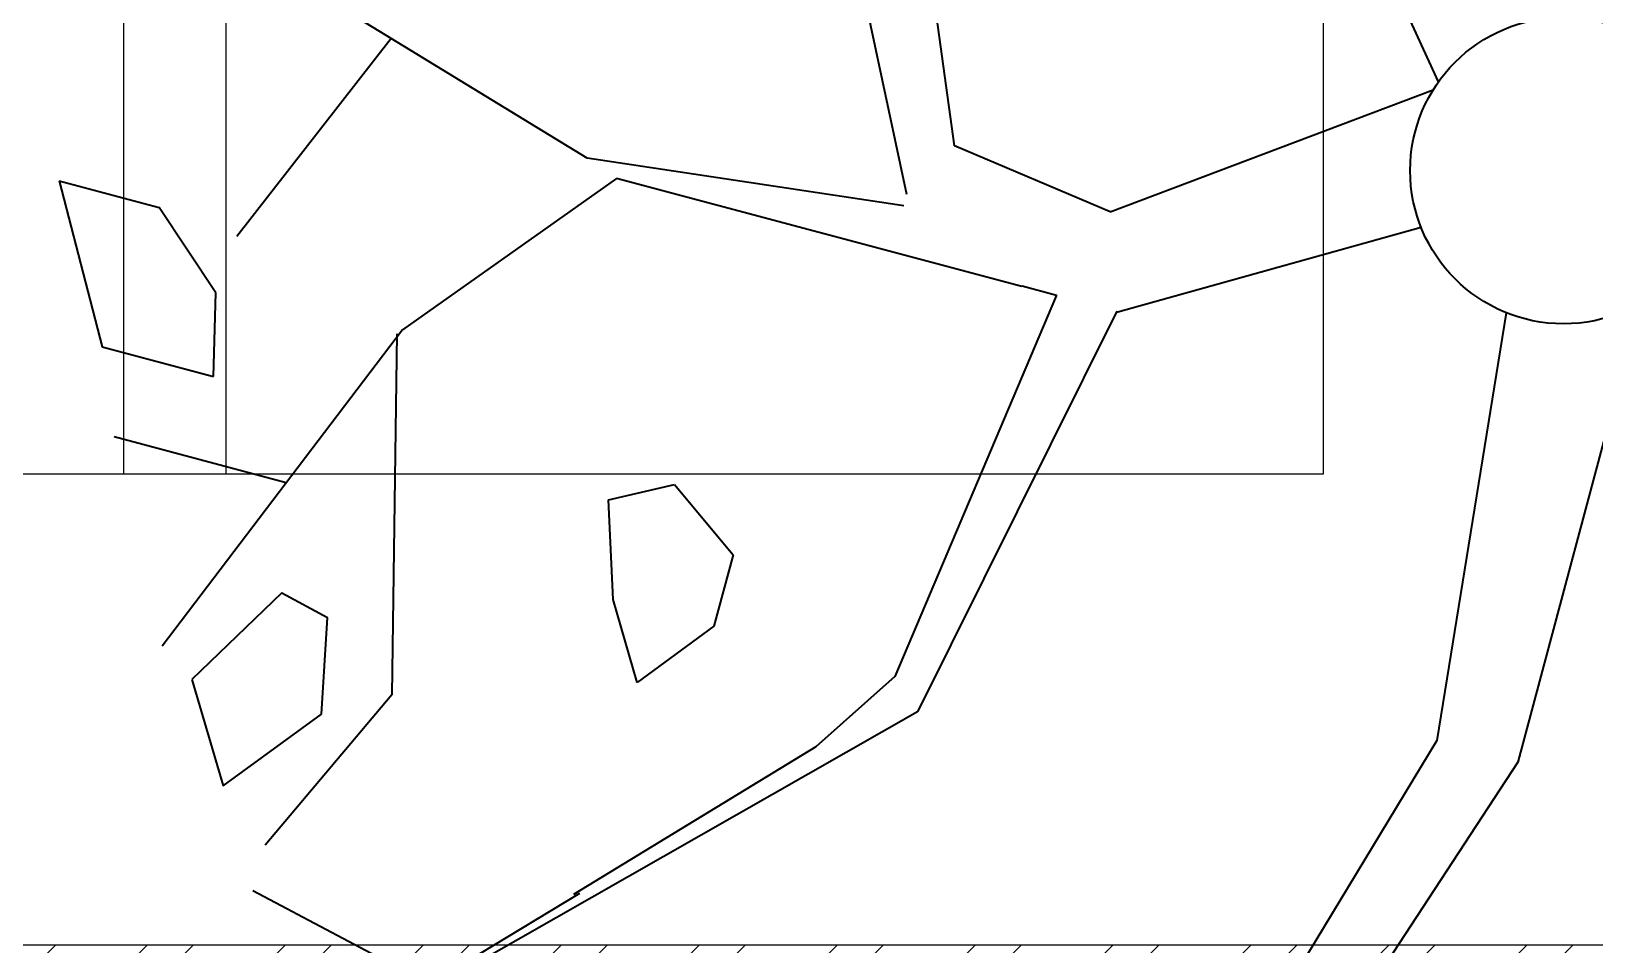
# Model space of a CAD drawing. Header units: millimetres. Extents: x -179928 to 528275, y -469666 to 511935.
# Drawn here: x 169211 to 170738, y 88100 to 88992 of the extents above; entities that cross this region are included whole.
import ezdxf

# ---------------------------------------------------------------- set-up
doc = ezdxf.new("R2010")
doc.units = ezdxf.units.MM
doc.linetypes.add('DASHED', pattern=[0.75, 0.5, -0.25])
for name, color, linetype in [('ad-Elevation 10', 8, 'Continuous'), ('ad-Furniture', 8, 'Continuous'), ('ad-Wall', 240, 'Continuous'), ('ad-Wall hatch', 8, 'Continuous')]:
    doc.layers.add(name, color=color, linetype=linetype)
doc.layers.add('ad-Landscape', color=94, linetype='Continuous', lineweight=35)

# ---------------------------------------------------------------- blocks, each defined once
blk = doc.blocks.new('zw$42B5')
at = {"layer": 'ad-Wall hatch', "transparency": 33554610}
h = blk.add_hatch(dxfattribs=at)
h.set_pattern_fill('ANSI32', color=256, scale=10)
h.set_pattern_definition([(45, (-1040635.14, 674820.02), (-67.351921, 67.351921), []), (45, (-1040590.24, 674820.02), (-67.351921, 67.351921), [])])
h.paths.add_polyline_path([(12120, 13620), (12120, 10220), (11890, 10220), (11890, 13390), (7240, 13390), (7240, 8645), (4245, 8645), (4245, 8875), (4445, 8875), (4445, 9370), (4560, 9370), (4560, 8760), (7010, 8760), (7010, 10500), (6360, 10500), (6360, 10615), (7010, 10615), (7010, 13390), (4560, 13390), (4560, 10615), (5560, 10615), (5560, 10500), (4445, 10500), (4445, 13390), (230, 13390), (230, 8875), (3345, 8875), (3345, 8645), (3060, 8645), (3060, 4745), (3345, 4745), (3345, 4515), (230, 4515), (230, 230), (4995, 230), (4995, 3130), (6060, 3130), (6060, 3015), (5110, 3015), (5110, 230), (8310, 230), (8310, 3015), (6860, 3015), (6860, 3130), (8310, 3130), (8310, 4630), (5110, 4630), (5110, 3930), (4995, 3930), (4995, 4515), (4245, 4515), (4245, 4745), (8540, 4745), (8540, 230), (9240, 230), (9240, 0), (0, 0), (0, 4745), (2830, 4745), (2830, 8645), (0, 8645), (0, 13620)])
at = {"layer": 'ad-Wall'}
blk.add_lwpolyline([(4245, 4515), (4245, 4745), (8540, 4745), (8540, 230)], dxfattribs=at)
blk = doc.blocks.new('zw$DAD3')
at = {"layer": 'ad-Elevation 10', "linetype": 'DASHED'}
blk.add_lwpolyline([(0, -2980), (3365, -2980), (3365, 0), (0, 0)], close=True, dxfattribs=at)
for points in [[(2193.3, 0), (2193.3, -2980)], [(2293.3, 0), (2293.3, -2980)]]:
    blk.add_lwpolyline(points, dxfattribs=at)
blk = doc.blocks.new('1625_East Villa')
at = {"layer": 'ad-Furniture'}
blk.add_blockref('zw$DAD3', (3610, 8185), dxfattribs=at)
at = {"layer": 'ad-Wall'}
blk.add_blockref('zw$42B5', (0, 0), dxfattribs=at)
blk = doc.blocks.new("All Plot's Villa Plans")
at = {"ltscale": 5}
blk.add_blockref('1625_East Villa', (163497.6, 83354.9), dxfattribs=at)
blk = doc.blocks.new('QRFQ')
at = {"layer": 'ad-Landscape', "color": 30, "true_color": 0xf26722}
for p, q in [((260795.834, 1945730.5294, 129.9135), (260795.9217, 1945731.2014, 129.9135)), ((260795.4847, 1945730.6117, 129.9135), (260795.1219, 1945730.9964, 129.9135)), ((260796.3064, 1945730.4657, 129.9135), (260796.2476, 1945730.8276, 129.9135)), ((260795.7766, 1945730.4957, 129.9135), (260795.7947, 1945730.8199, 129.9135)), ((260795.3308, 1945730.7749, 129.9135), (260795.1346, 1945730.6276, 129.9135)), ((260794.9815, 1945730.7256, 129.9135), (260794.9795, 1945730.5582, 129.9135)), ((260794.9815, 1945730.7256, 129.9135), (260795.0689, 1945730.6748, 129.9135)), ((260795.1003, 1945730.58, 129.9135), (260795.0689, 1945730.6748, 129.9135)), ((260795.7708, 1945730.4857, 129.9135), (260795.4847, 1945730.6117, 129.9135)), ((260795.0766, 1945730.5018, 129.9135), (260795.1003, 1945730.58, 129.9135)), ((260795.5071, 1945730.5853, 129.9135), (260795.2669, 1945730.4972, 129.9135)), ((260795.8616, 1945730.3795, 129.9135), (260795.5071, 1945730.5853, 129.9135)), ((260794.9795, 1945730.5582, 129.9135), (260795.0766, 1945730.5018, 129.9135)), ((260795.9638, 1945730.4272, 129.9135), (260795.834, 1945730.5294, 129.9135)), ((260795.2669, 1945730.4972, 129.9135), (260794.9594, 1945730.2607, 129.9135)), ((260795.2603, 1945730.4948, 129.9135), (260795.1632, 1945730.1558, 129.9135)), ((260795.1181, 1945730.3828, 129.9135), (260794.9676, 1945730.4702, 129.9135)), ((260795.9638, 1945730.4272, 129.9135), (260796.2993, 1945730.4595, 129.9135)), ((260795.8619, 1945730.38, 129.9135), (260795.892, 1945730.3625, 129.9135)), ((260795.892, 1945730.3625, 129.9135), (260795.6419, 1945730.0444, 129.9135)), ((260796.2529, 1945730.3329, 129.9135), (260795.9455, 1945730.3307, 129.9135)), ((260795.9448, 1945730.3319, 129.9135), (260795.6543, 1945730.0051, 129.9135)), ((260795.9444, 1945730.3314, 129.9135), (260795.9455, 1945730.3307, 129.9135)), ((260795.0858, 1945730.2801, 129.9135), (260794.9788, 1945730.2216, 129.9135)), ((260795.0858, 1945730.2801, 129.9135), (260795.1224, 1945730.2454, 129.9135)), ((260795.3961, 1945730.1892, 129.9135), (260795.4175, 1945730.2842, 129.9135)), ((260795.4175, 1945730.2842, 129.9135), (260795.4835, 1945730.2817, 129.9135)), ((260795.4835, 1945730.2817, 129.9135), (260795.5206, 1945730.2005, 129.9135)), ((260795.0921, 1945730.1558, 129.9135), (260795.1224, 1945730.2454, 129.9135)), ((260796.3111, 1945730.2308, 129.9135), (260796.1363, 1945729.8451, 129.9135)), ((260794.9788, 1945730.2216, 129.9135), (260794.9808, 1945730.1132, 129.9135)), ((260795.5206, 1945730.2005, 129.9135), (260795.4843, 1945730.138, 129.9135)), ((260796.4401, 1945730.2054, 129.9135), (260796.207, 1945729.804, 129.9135)), ((260795.3977, 1945730.1048, 129.9135), (260795.3961, 1945730.1892, 129.9135)), ((260794.9808, 1945730.1132, 129.9135), (260795.0921, 1945730.1558, 129.9135)), ((260795.1632, 1945730.1558, 129.9135), (260795.0053, 1945730.0467, 129.9135)), ((260795.4843, 1945730.138, 129.9135), (260795.3977, 1945730.1048, 129.9135)), ((260795.6419, 1945730.0444, 129.9135), (260795.5496, 1945729.9982, 129.9135)), ((260795.3989, 1945729.6173, 129.9135), (260794.982, 1945730.0066, 129.9135)), ((260795.6543, 1945730.0051, 129.9135), (260794.9911, 1945729.8341, 129.9135)), ((260795.5496, 1945729.9982, 129.9135), (260795.2833, 1945729.9211, 129.9135)), ((260795.2892, 1945729.9204, 129.9135), (260795.1273, 1945729.8744, 129.9135)), ((260796.1363, 1945729.8451, 129.9135), (260795.8828, 1945729.604, 129.9135)), ((260796.207, 1945729.804, 129.9135), (260795.9336, 1945729.5612, 129.9135))]:
    blk.add_line(p, q, dxfattribs=at)
blk.add_circle((260796.4016, 1945730.3501, 129.9135), 0.1497, dxfattribs=at)
blk = doc.blocks.new('zw$E387')
at = {"color": 6, "xscale": 999.9541051248865, "yscale": 999.9541051248865, "zscale": 999.9541051248865, "rotation": 15.20137085992778}
blk.add_blockref('QRFQ', (258682016.2, -1945855522, 864252.8), dxfattribs=at)

msp = doc.modelspace()

# ---------------------------------------------------------------- block references
at = {"ltscale": 5}
msp.add_blockref("All Plot's Villa Plans", (0, 0), dxfattribs=at)

# ---------------------------------------------------------------- next in the draw order: block references
msp.add_blockref('zw$E387', (0, 0), dxfattribs=at)

doc.saveas('drawing.dxf')
